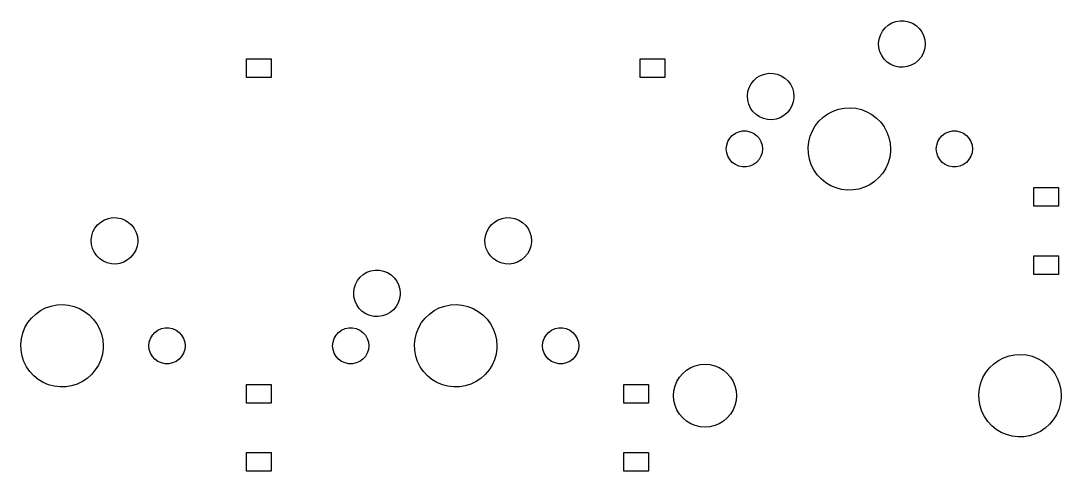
# Model space of a CAD drawing. Extents: x 30 to 427, y -149 to -23.
# Drawn here: x 376.6 to 427, y -106.1 to -84.3 of the extents above; entities that cross this region are included whole.
import ezdxf

# ---------------------------------------------------------------- set-up
doc = ezdxf.new("R2010")
doc.units = 0
doc.layers.add('BLACK', color=7, linetype='CONTINUOUS')

msp = doc.modelspace()

# ---------------------------------------------------------------- linework, layer by layer
at = {"layer": 'BLACK', "linetype": 'CONTINUOUS'}
for p, q in [((418.443, -84.6331), (418.597, -84.4974)), ((418.597, -84.4974), (418.774, -84.3921)), ((418.774, -84.3921), (418.968, -84.3208)), ((418.968, -84.3208), (419.17, -84.286)), ((419.17, -84.286), (419.376, -84.2887)), ((419.376, -84.2887), (419.578, -84.3288)), ((419.578, -84.3288), (419.769, -84.4051)), ((419.769, -84.4051), (419.944, -84.515)), ((419.944, -84.515), (420.095, -84.6547)), ((418.158, -85.1736), (418.219, -84.977)), ((418.219, -84.977), (418.315, -84.7948)), ((418.315, -84.7948), (418.443, -84.6331)), ((420.095, -84.6547), (420.218, -84.8197)), ((420.218, -84.8197), (420.309, -85.0043)), ((420.309, -85.0043), (420.365, -85.2025)), ((418.134, -85.3781), (418.158, -85.1736)), ((418.148, -85.5835), (418.134, -85.3781)), ((420.382, -85.4664), (420.353, -85.6701)), ((420.365, -85.2025), (420.384, -85.4075)), ((420.384, -85.4075), (420.382, -85.4664)), ((418.198, -85.783), (418.148, -85.5835)), ((418.284, -85.97), (418.198, -85.783)), ((418.403, -86.1381), (418.284, -85.97)), ((420.186, -86.0447), (420.054, -86.203)), ((420.286, -85.8651), (420.186, -86.0447)), ((420.353, -85.6701), (420.286, -85.8651)), ((387.544, -87.0312), (387.544, -86.1312)), ((387.544, -86.1312), (388.744, -86.1312)), ((388.744, -86.1312), (388.744, -87.0312)), ((406.594, -87.0312), (406.594, -86.1312)), ((406.594, -86.1312), (407.794, -86.1312)), ((407.794, -86.1312), (407.794, -87.0312)), ((418.551, -86.2818), (418.403, -86.1381)), ((418.722, -86.3962), (418.551, -86.2818)), ((418.911, -86.4774), (418.722, -86.3962)), ((419.112, -86.5229), (418.911, -86.4774)), ((419.318, -86.531), (419.112, -86.5229)), ((419.521, -86.5014), (419.318, -86.531)), ((419.716, -86.4352), (419.521, -86.5014)), ((419.896, -86.3346), (419.716, -86.4352)), ((420.054, -86.203), (419.896, -86.3346)), ((388.744, -87.0312), (387.544, -87.0312)), ((407.794, -87.0312), (406.594, -87.0312)), ((412.093, -87.1731), (412.247, -87.0374)), ((412.247, -87.0374), (412.424, -86.9321)), ((412.424, -86.9321), (412.618, -86.8608)), ((412.618, -86.8608), (412.82, -86.826)), ((412.82, -86.826), (413.026, -86.8287)), ((413.026, -86.8287), (413.228, -86.8688)), ((413.228, -86.8688), (413.419, -86.9451)), ((413.419, -86.9451), (413.594, -87.055)), ((413.594, -87.055), (413.745, -87.1947)), ((411.808, -87.7136), (411.869, -87.517)), ((411.869, -87.517), (411.965, -87.3348)), ((411.965, -87.3348), (412.093, -87.1731)), ((413.745, -87.1947), (413.868, -87.3597)), ((413.868, -87.3597), (413.959, -87.5443)), ((413.959, -87.5443), (414.015, -87.7425)), ((411.784, -87.9181), (411.808, -87.7136)), ((411.798, -88.1235), (411.784, -87.9181)), ((414.032, -88.0064), (414.003, -88.2101)), ((414.015, -87.7425), (414.034, -87.9475)), ((414.034, -87.9475), (414.032, -88.0064)), ((411.848, -88.323), (411.798, -88.1235)), ((411.934, -88.51), (411.848, -88.323)), ((412.053, -88.6781), (411.934, -88.51)), ((413.836, -88.5847), (413.704, -88.743)), ((413.936, -88.4051), (413.836, -88.5847)), ((414.003, -88.2101), (413.936, -88.4051)), ((415.927, -88.6576), (416.193, -88.5643)), ((416.193, -88.5643), (416.469, -88.5093)), ((416.469, -88.5093), (416.75, -88.4938)), ((416.75, -88.4938), (417.031, -88.5181)), ((417.031, -88.5181), (417.305, -88.5817)), ((417.305, -88.5817), (417.568, -88.6834)), ((412.201, -88.8218), (412.053, -88.6781)), ((412.372, -88.9362), (412.201, -88.8218)), ((412.561, -89.0174), (412.372, -88.9362)), ((412.762, -89.0629), (412.561, -89.0174)), ((412.968, -89.071), (412.762, -89.0629)), ((413.171, -89.0414), (412.968, -89.071)), ((413.366, -88.9752), (413.171, -89.0414)), ((413.546, -88.8746), (413.366, -88.9752)), ((413.704, -88.743), (413.546, -88.8746)), ((415.244, -89.1456), (415.448, -88.9512)), ((415.448, -88.9512), (415.677, -88.7874)), ((415.677, -88.7874), (415.927, -88.6576)), ((417.568, -88.6834), (417.813, -88.821)), ((417.813, -88.821), (418.037, -88.9919)), ((418.037, -88.9919), (418.235, -89.1926)), ((414.928, -89.6103), (415.07, -89.3668)), ((415.07, -89.3668), (415.244, -89.1456)), ((418.235, -89.1926), (418.402, -89.4191)), ((418.402, -89.4191), (418.536, -89.667)), ((410.839, -90.1316), (410.931, -89.9732)), ((410.931, -89.9732), (411.053, -89.8372)), ((411.053, -89.8372), (411.201, -89.7297)), ((411.201, -89.7297), (411.368, -89.6553)), ((411.368, -89.6553), (411.547, -89.6173)), ((411.547, -89.6173), (411.73, -89.6173)), ((411.73, -89.6173), (411.909, -89.6553)), ((411.909, -89.6553), (412.076, -89.7297)), ((412.076, -89.7297), (412.224, -89.8372)), ((412.224, -89.8372), (412.347, -89.9732)), ((412.347, -89.9732), (412.438, -90.1316)), ((414.755, -90.1447), (414.822, -89.8714)), ((414.822, -89.8714), (414.928, -89.6103)), ((418.536, -89.667), (418.633, -89.9312)), ((418.633, -89.9312), (418.693, -90.2066)), ((420.999, -90.1316), (421.091, -89.9732)), ((421.091, -89.9732), (421.213, -89.8372)), ((421.213, -89.8372), (421.361, -89.7297)), ((421.361, -89.7297), (421.528, -89.6553)), ((421.528, -89.6553), (421.707, -89.6173)), ((421.707, -89.6173), (421.89, -89.6173)), ((421.89, -89.6173), (422.069, -89.6553)), ((422.069, -89.6553), (422.236, -89.7297)), ((422.236, -89.7297), (422.384, -89.8372)), ((422.384, -89.8372), (422.507, -89.9732)), ((422.507, -89.9732), (422.598, -90.1316)), ((410.764, -90.4875), (410.783, -90.3056)), ((410.783, -90.6694), (410.764, -90.4875)), ((410.783, -90.3056), (410.839, -90.1316)), ((412.438, -90.1316), (412.495, -90.3056)), ((412.495, -90.3056), (412.514, -90.4875)), ((412.514, -90.4875), (412.495, -90.6694)), ((414.726, -90.4249), (414.755, -90.1447)), ((414.737, -90.7063), (414.726, -90.4249)), ((418.709, -90.6127), (418.671, -90.8918)), ((418.693, -90.2066), (418.713, -90.4875)), ((418.713, -90.4875), (418.709, -90.6127)), ((420.924, -90.4875), (420.943, -90.3056)), ((420.943, -90.6694), (420.924, -90.4875)), ((420.943, -90.3056), (420.999, -90.1316)), ((422.598, -90.1316), (422.655, -90.3056)), ((422.655, -90.3056), (422.674, -90.4875)), ((422.674, -90.4875), (422.655, -90.6694)), ((410.839, -90.8434), (410.783, -90.6694)), ((410.931, -91.0018), (410.839, -90.8434)), ((411.053, -91.1378), (410.931, -91.0018)), ((412.347, -91.0018), (412.224, -91.1378)), ((412.438, -90.8434), (412.347, -91.0018)), ((412.495, -90.6694), (412.438, -90.8434)), ((414.787, -90.9834), (414.737, -90.7063)), ((414.877, -91.2505), (414.787, -90.9834)), ((418.671, -90.8918), (418.595, -91.1629)), ((420.999, -90.8434), (420.943, -90.6694)), ((421.091, -91.0018), (420.999, -90.8434)), ((421.213, -91.1378), (421.091, -91.0018)), ((422.507, -91.0018), (422.384, -91.1378)), ((422.598, -90.8434), (422.507, -91.0018)), ((422.655, -90.6694), (422.598, -90.8434)), ((411.201, -91.2453), (411.053, -91.1378)), ((411.368, -91.3197), (411.201, -91.2453)), ((411.547, -91.3577), (411.368, -91.3197)), ((411.73, -91.3577), (411.547, -91.3577)), ((411.909, -91.3197), (411.73, -91.3577)), ((412.076, -91.2453), (411.909, -91.3197)), ((412.224, -91.1378), (412.076, -91.2453)), ((415.003, -91.5025), (414.877, -91.2505)), ((415.163, -91.7342), (415.003, -91.5025)), ((418.481, -91.4205), (418.332, -91.6595)), ((418.595, -91.1629), (418.481, -91.4205)), ((421.361, -91.2453), (421.213, -91.1378)), ((421.528, -91.3197), (421.361, -91.2453)), ((421.707, -91.3577), (421.528, -91.3197)), ((421.89, -91.3577), (421.707, -91.3577)), ((422.069, -91.3197), (421.89, -91.3577)), ((422.236, -91.2453), (422.069, -91.3197)), ((422.384, -91.1378), (422.236, -91.2453)), ((415.354, -91.941), (415.163, -91.7342)), ((415.572, -92.1188), (415.354, -91.941)), ((415.814, -92.2641), (415.572, -92.1188)), ((417.941, -92.063), (417.707, -92.2195)), ((418.151, -91.8751), (417.941, -92.063)), ((418.332, -91.6595), (418.151, -91.8751)), ((416.073, -92.3739), (415.814, -92.2641)), ((416.345, -92.4461), (416.073, -92.3739)), ((416.625, -92.4792), (416.345, -92.4461)), ((416.906, -92.4726), (416.625, -92.4792)), ((417.184, -92.4263), (416.906, -92.4726)), ((417.453, -92.3414), (417.184, -92.4263)), ((417.707, -92.2195), (417.453, -92.3414)), ((425.644, -93.2562), (425.644, -92.3563)), ((425.644, -92.3563), (426.844, -92.3563)), ((426.844, -92.3563), (426.844, -93.2562)), ((426.844, -93.2562), (425.644, -93.2562)), ((380.343, -94.1581), (380.497, -94.0224)), ((380.497, -94.0224), (380.674, -93.9171)), ((380.674, -93.9171), (380.868, -93.8458)), ((380.868, -93.8458), (381.07, -93.811)), ((381.07, -93.811), (381.276, -93.8137)), ((381.276, -93.8137), (381.478, -93.8538)), ((381.478, -93.8538), (381.669, -93.9301)), ((381.669, -93.9301), (381.844, -94.04)), ((381.844, -94.04), (381.995, -94.1797)), ((399.393, -94.1581), (399.547, -94.0224)), ((399.547, -94.0224), (399.724, -93.9171)), ((399.724, -93.9171), (399.918, -93.8458)), ((399.918, -93.8458), (400.12, -93.811)), ((400.12, -93.811), (400.326, -93.8137)), ((400.326, -93.8137), (400.528, -93.8538)), ((400.528, -93.8538), (400.719, -93.9301)), ((400.719, -93.9301), (400.894, -94.04)), ((400.894, -94.04), (401.045, -94.1797)), ((380.058, -94.6986), (380.119, -94.502)), ((380.119, -94.502), (380.215, -94.3198)), ((380.215, -94.3198), (380.343, -94.1581)), ((381.995, -94.1797), (382.118, -94.3447)), ((382.118, -94.3447), (382.209, -94.5293)), ((382.209, -94.5293), (382.265, -94.7275)), ((399.108, -94.6986), (399.169, -94.502)), ((399.169, -94.502), (399.265, -94.3198)), ((399.265, -94.3198), (399.393, -94.1581)), ((401.045, -94.1797), (401.168, -94.3447)), ((401.168, -94.3447), (401.259, -94.5293)), ((401.259, -94.5293), (401.315, -94.7275)), ((380.034, -94.9031), (380.058, -94.6986)), ((380.048, -95.1085), (380.034, -94.9031)), ((380.098, -95.308), (380.048, -95.1085)), ((382.282, -94.9914), (382.253, -95.1951)), ((382.265, -94.7275), (382.284, -94.9325)), ((382.284, -94.9325), (382.282, -94.9914)), ((399.084, -94.9031), (399.108, -94.6986)), ((399.098, -95.1085), (399.084, -94.9031)), ((399.148, -95.308), (399.098, -95.1085)), ((401.332, -94.9914), (401.303, -95.1951)), ((401.315, -94.7275), (401.334, -94.9325)), ((401.334, -94.9325), (401.332, -94.9914)), ((380.184, -95.495), (380.098, -95.308)), ((380.303, -95.6631), (380.184, -95.495)), ((382.086, -95.5697), (381.954, -95.728)), ((382.186, -95.3901), (382.086, -95.5697)), ((382.253, -95.1951), (382.186, -95.3901)), ((399.234, -95.495), (399.148, -95.308)), ((399.353, -95.6631), (399.234, -95.495)), ((401.136, -95.5697), (401.004, -95.728)), ((401.236, -95.3901), (401.136, -95.5697)), ((401.303, -95.1951), (401.236, -95.3901)), ((380.451, -95.8068), (380.303, -95.6631)), ((380.622, -95.9212), (380.451, -95.8068)), ((380.811, -96.0024), (380.622, -95.9212)), ((381.012, -96.0479), (380.811, -96.0024)), ((381.218, -96.056), (381.012, -96.0479)), ((381.421, -96.0264), (381.218, -96.056)), ((381.616, -95.9602), (381.421, -96.0264)), ((381.796, -95.8596), (381.616, -95.9602)), ((381.954, -95.728), (381.796, -95.8596)), ((399.501, -95.8068), (399.353, -95.6631)), ((399.672, -95.9212), (399.501, -95.8068)), ((399.861, -96.0024), (399.672, -95.9212)), ((400.062, -96.0479), (399.861, -96.0024)), ((400.268, -96.056), (400.062, -96.0479)), ((400.471, -96.0264), (400.268, -96.056)), ((400.666, -95.9602), (400.471, -96.0264)), ((400.846, -95.8596), (400.666, -95.9602)), ((401.004, -95.728), (400.846, -95.8596)), ((425.644, -96.5562), (425.644, -95.6562)), ((425.644, -95.6562), (426.844, -95.6562)), ((426.844, -95.6562), (426.844, -96.5562)), ((393.043, -96.6981), (393.197, -96.5624)), ((393.197, -96.5624), (393.374, -96.4571)), ((393.374, -96.4571), (393.568, -96.3858)), ((393.568, -96.3858), (393.77, -96.351)), ((393.77, -96.351), (393.976, -96.3537)), ((393.976, -96.3537), (394.178, -96.3938)), ((394.178, -96.3938), (394.369, -96.4701)), ((394.369, -96.4701), (394.544, -96.58)), ((394.544, -96.58), (394.695, -96.7197)), ((426.844, -96.5562), (425.644, -96.5562)), ((392.758, -97.2386), (392.819, -97.042)), ((392.819, -97.042), (392.915, -96.8598)), ((392.915, -96.8598), (393.043, -96.6981)), ((394.695, -96.7197), (394.818, -96.8847)), ((394.818, -96.8847), (394.909, -97.0693)), ((394.909, -97.0693), (394.965, -97.2675)), ((392.734, -97.4431), (392.758, -97.2386)), ((392.748, -97.6485), (392.734, -97.4431)), ((392.798, -97.848), (392.748, -97.6485)), ((394.982, -97.5314), (394.953, -97.7351)), ((394.965, -97.2675), (394.984, -97.4725)), ((394.984, -97.4725), (394.982, -97.5314)), ((377.827, -98.1826), (378.093, -98.0893)), ((378.093, -98.0893), (378.369, -98.0343)), ((378.369, -98.0343), (378.65, -98.0188)), ((378.65, -98.0188), (378.931, -98.0431)), ((378.931, -98.0431), (379.205, -98.1067)), ((379.205, -98.1067), (379.468, -98.2084)), ((392.884, -98.035), (392.798, -97.848)), ((393.003, -98.2031), (392.884, -98.035)), ((394.786, -98.1097), (394.654, -98.268)), ((394.886, -97.9301), (394.786, -98.1097)), ((394.953, -97.7351), (394.886, -97.9301)), ((396.877, -98.1826), (397.143, -98.0893)), ((397.143, -98.0893), (397.419, -98.0343)), ((397.419, -98.0343), (397.7, -98.0188)), ((397.7, -98.0188), (397.981, -98.0431)), ((397.981, -98.0431), (398.255, -98.1067)), ((398.255, -98.1067), (398.518, -98.2084)), ((377.144, -98.6706), (377.348, -98.4762)), ((377.348, -98.4762), (377.577, -98.3124)), ((377.577, -98.3124), (377.827, -98.1826)), ((379.468, -98.2084), (379.713, -98.346)), ((379.713, -98.346), (379.937, -98.5169)), ((379.937, -98.5169), (380.135, -98.7176)), ((393.151, -98.3468), (393.003, -98.2031)), ((393.322, -98.4612), (393.151, -98.3468)), ((393.511, -98.5424), (393.322, -98.4612)), ((393.712, -98.5879), (393.511, -98.5424)), ((393.918, -98.596), (393.712, -98.5879)), ((394.121, -98.5664), (393.918, -98.596)), ((394.316, -98.5002), (394.121, -98.5664)), ((394.496, -98.3996), (394.316, -98.5002)), ((394.654, -98.268), (394.496, -98.3996)), ((396.194, -98.6706), (396.398, -98.4762)), ((396.398, -98.4762), (396.627, -98.3124)), ((396.627, -98.3124), (396.877, -98.1826)), ((398.518, -98.2084), (398.763, -98.346)), ((398.763, -98.346), (398.987, -98.5169)), ((398.987, -98.5169), (399.185, -98.7176)), ((376.722, -99.3964), (376.828, -99.1353)), ((376.828, -99.1353), (376.97, -98.8918)), ((376.97, -98.8918), (377.144, -98.6706)), ((380.135, -98.7176), (380.302, -98.9441)), ((380.302, -98.9441), (380.436, -99.192)), ((383.428, -99.1803), (383.607, -99.1423)), ((383.607, -99.1423), (383.79, -99.1423)), ((383.79, -99.1423), (383.969, -99.1803)), ((392.318, -99.1803), (392.497, -99.1423)), ((392.497, -99.1423), (392.68, -99.1423)), ((392.68, -99.1423), (392.859, -99.1803)), ((395.772, -99.3964), (395.878, -99.1353)), ((395.878, -99.1353), (396.02, -98.8918)), ((396.02, -98.8918), (396.194, -98.6706)), ((399.185, -98.7176), (399.352, -98.9441)), ((399.352, -98.9441), (399.486, -99.192)), ((402.478, -99.1803), (402.657, -99.1423)), ((402.657, -99.1423), (402.84, -99.1423)), ((402.84, -99.1423), (403.019, -99.1803)), ((376.626, -99.9499), (376.655, -99.6697)), ((376.655, -99.6697), (376.722, -99.3964)), ((380.436, -99.192), (380.533, -99.4562)), ((380.533, -99.4562), (380.593, -99.7316)), ((382.843, -99.8306), (382.899, -99.6566)), ((382.899, -99.6566), (382.991, -99.4982)), ((382.991, -99.4982), (383.113, -99.3622)), ((383.113, -99.3622), (383.261, -99.2547)), ((383.261, -99.2547), (383.428, -99.1803)), ((383.969, -99.1803), (384.136, -99.2547)), ((384.136, -99.2547), (384.284, -99.3622)), ((384.284, -99.3622), (384.407, -99.4982)), ((384.407, -99.4982), (384.498, -99.6566)), ((384.498, -99.6566), (384.555, -99.8306)), ((391.733, -99.8306), (391.789, -99.6566)), ((391.789, -99.6566), (391.881, -99.4982)), ((391.881, -99.4982), (392.003, -99.3622)), ((392.003, -99.3622), (392.151, -99.2547)), ((392.151, -99.2547), (392.318, -99.1803)), ((392.859, -99.1803), (393.026, -99.2547)), ((393.026, -99.2547), (393.174, -99.3622)), ((393.174, -99.3622), (393.297, -99.4982)), ((393.297, -99.4982), (393.388, -99.6566)), ((393.388, -99.6566), (393.445, -99.8306)), ((395.676, -99.9499), (395.705, -99.6697)), ((395.705, -99.6697), (395.772, -99.3964)), ((399.486, -99.192), (399.583, -99.4562)), ((399.583, -99.4562), (399.643, -99.7316)), ((401.893, -99.8306), (401.949, -99.6566)), ((401.949, -99.6566), (402.041, -99.4982)), ((402.041, -99.4982), (402.163, -99.3622)), ((402.163, -99.3622), (402.311, -99.2547)), ((402.311, -99.2547), (402.478, -99.1803)), ((403.019, -99.1803), (403.186, -99.2547)), ((403.186, -99.2547), (403.334, -99.3622)), ((403.334, -99.3622), (403.457, -99.4982)), ((403.457, -99.4982), (403.548, -99.6566)), ((403.548, -99.6566), (403.605, -99.8306)), ((376.637, -100.231), (376.626, -99.9499)), ((380.609, -100.138), (380.571, -100.417)), ((380.593, -99.7316), (380.613, -100.012)), ((380.613, -100.012), (380.609, -100.138)), ((382.824, -100.012), (382.843, -99.8306)), ((382.843, -100.194), (382.824, -100.012)), ((384.555, -99.8306), (384.574, -100.012)), ((384.574, -100.012), (384.555, -100.194)), ((391.714, -100.012), (391.733, -99.8306)), ((391.733, -100.194), (391.714, -100.012)), ((393.445, -99.8306), (393.464, -100.012)), ((393.464, -100.012), (393.445, -100.194)), ((395.687, -100.231), (395.676, -99.9499)), ((399.659, -100.138), (399.621, -100.417)), ((399.643, -99.7316), (399.663, -100.012)), ((399.663, -100.012), (399.659, -100.138)), ((401.874, -100.012), (401.893, -99.8306)), ((401.893, -100.194), (401.874, -100.012)), ((403.605, -99.8306), (403.624, -100.012)), ((403.624, -100.012), (403.605, -100.194)), ((376.687, -100.508), (376.637, -100.231)), ((376.777, -100.776), (376.687, -100.508)), ((380.571, -100.417), (380.495, -100.688)), ((382.899, -100.368), (382.843, -100.194)), ((382.991, -100.527), (382.899, -100.368)), ((383.113, -100.663), (382.991, -100.527)), ((383.261, -100.77), (383.113, -100.663)), ((384.284, -100.663), (384.136, -100.77)), ((384.407, -100.527), (384.284, -100.663)), ((384.498, -100.368), (384.407, -100.527)), ((384.555, -100.194), (384.498, -100.368)), ((391.789, -100.368), (391.733, -100.194)), ((391.881, -100.527), (391.789, -100.368)), ((392.003, -100.663), (391.881, -100.527)), ((392.151, -100.77), (392.003, -100.663)), ((393.174, -100.663), (393.026, -100.77)), ((393.297, -100.527), (393.174, -100.663)), ((393.388, -100.368), (393.297, -100.527)), ((393.445, -100.194), (393.388, -100.368)), ((395.737, -100.508), (395.687, -100.231)), ((395.827, -100.776), (395.737, -100.508)), ((399.621, -100.417), (399.545, -100.688)), ((401.949, -100.368), (401.893, -100.194)), ((402.041, -100.527), (401.949, -100.368)), ((402.163, -100.663), (402.041, -100.527)), ((402.311, -100.77), (402.163, -100.663)), ((403.334, -100.663), (403.186, -100.77)), ((403.457, -100.527), (403.334, -100.663)), ((403.548, -100.368), (403.457, -100.527)), ((403.605, -100.194), (403.548, -100.368)), ((423.932, -100.725), (424.182, -100.596)), ((424.182, -100.596), (424.448, -100.502)), ((424.448, -100.502), (424.724, -100.447)), ((424.724, -100.447), (425.005, -100.432)), ((425.005, -100.432), (425.286, -100.456)), ((425.286, -100.456), (425.56, -100.52)), ((425.56, -100.52), (425.823, -100.621)), ((425.823, -100.621), (426.068, -100.759)), ((376.903, -101.027), (376.777, -100.776)), ((377.063, -101.259), (376.903, -101.027)), ((380.232, -101.184), (380.051, -101.4)), ((380.381, -100.946), (380.232, -101.184)), ((380.495, -100.688), (380.381, -100.946)), ((383.428, -100.845), (383.261, -100.77)), ((383.607, -100.883), (383.428, -100.845)), ((383.79, -100.883), (383.607, -100.883)), ((383.969, -100.845), (383.79, -100.883)), ((384.136, -100.77), (383.969, -100.845)), ((392.318, -100.845), (392.151, -100.77)), ((392.497, -100.883), (392.318, -100.845)), ((392.68, -100.883), (392.497, -100.883)), ((392.859, -100.845), (392.68, -100.883)), ((393.026, -100.77), (392.859, -100.845)), ((395.953, -101.027), (395.827, -100.776)), ((396.113, -101.259), (395.953, -101.027)), ((399.282, -101.184), (399.101, -101.4)), ((399.431, -100.946), (399.282, -101.184)), ((399.545, -100.688), (399.431, -100.946)), ((402.478, -100.845), (402.311, -100.77)), ((402.657, -100.883), (402.478, -100.845)), ((402.84, -100.883), (402.657, -100.883)), ((403.019, -100.845), (402.84, -100.883)), ((403.186, -100.77), (403.019, -100.845)), ((408.838, -101.193), (409.042, -101.068)), ((409.042, -101.068), (409.263, -100.976)), ((409.263, -100.976), (409.495, -100.92)), ((409.495, -100.92), (409.734, -100.901)), ((409.734, -100.901), (409.972, -100.92)), ((409.972, -100.92), (410.205, -100.976)), ((410.205, -100.976), (410.426, -101.068)), ((410.426, -101.068), (410.63, -101.193)), ((423.325, -101.305), (423.499, -101.084)), ((423.499, -101.084), (423.703, -100.889)), ((423.703, -100.889), (423.932, -100.725)), ((426.068, -100.759), (426.292, -100.93)), ((426.292, -100.93), (426.49, -101.131)), ((426.49, -101.131), (426.657, -101.357)), ((377.254, -101.466), (377.063, -101.259)), ((377.472, -101.644), (377.254, -101.466)), ((377.714, -101.789), (377.472, -101.644)), ((379.841, -101.588), (379.607, -101.744)), ((380.051, -101.4), (379.841, -101.588)), ((396.304, -101.466), (396.113, -101.259)), ((396.522, -101.644), (396.304, -101.466)), ((396.764, -101.789), (396.522, -101.644)), ((398.891, -101.588), (398.657, -101.744)), ((399.101, -101.4), (398.891, -101.588)), ((408.376, -101.734), (408.501, -101.53)), ((408.501, -101.53), (408.656, -101.348)), ((408.656, -101.348), (408.838, -101.193)), ((410.63, -101.193), (410.811, -101.348)), ((410.811, -101.348), (410.967, -101.53)), ((410.967, -101.53), (411.092, -101.734)), ((423.077, -101.809), (423.183, -101.548)), ((423.183, -101.548), (423.325, -101.305)), ((426.657, -101.357), (426.791, -101.605)), ((426.791, -101.605), (426.888, -101.869)), ((377.973, -101.899), (377.714, -101.789)), ((378.245, -101.971), (377.973, -101.899)), ((378.525, -102.004), (378.245, -101.971)), ((378.806, -101.998), (378.525, -102.004)), ((379.084, -101.951), (378.806, -101.998)), ((379.353, -101.866), (379.084, -101.951)), ((379.607, -101.744), (379.353, -101.866)), ((387.544, -102.781), (387.544, -101.881)), ((387.544, -101.881), (388.744, -101.881)), ((388.744, -101.881), (388.744, -102.781)), ((397.023, -101.899), (396.764, -101.789)), ((397.295, -101.971), (397.023, -101.899)), ((397.575, -102.004), (397.295, -101.971)), ((397.856, -101.998), (397.575, -102.004)), ((398.134, -101.951), (397.856, -101.998)), ((398.403, -101.866), (398.134, -101.951)), ((398.657, -101.744), (398.403, -101.866)), ((405.8, -102.781), (405.8, -101.881)), ((405.8, -101.881), (407, -101.881)), ((407, -101.881), (407, -102.781)), ((408.21, -102.425), (408.229, -102.187)), ((408.229, -102.187), (408.284, -101.955)), ((408.284, -101.955), (408.376, -101.734)), ((411.092, -101.734), (411.183, -101.955)), ((411.183, -101.955), (411.239, -102.187)), ((411.239, -102.187), (411.258, -102.425)), ((422.981, -102.363), (423.01, -102.083)), ((423.01, -102.083), (423.077, -101.809)), ((426.888, -101.869), (426.948, -102.145)), ((426.948, -102.145), (426.968, -102.425)), ((408.229, -102.664), (408.21, -102.425)), ((408.284, -102.896), (408.229, -102.664)), ((411.239, -102.664), (411.183, -102.896)), ((411.258, -102.425), (411.239, -102.664)), ((422.992, -102.644), (422.981, -102.363)), ((423.042, -102.921), (422.992, -102.644)), ((426.964, -102.551), (426.926, -102.83)), ((426.968, -102.425), (426.964, -102.551)), ((388.744, -102.781), (387.544, -102.781)), ((407, -102.781), (405.8, -102.781)), ((408.376, -103.117), (408.284, -102.896)), ((408.501, -103.321), (408.376, -103.117)), ((411.092, -103.117), (410.967, -103.321)), ((411.183, -102.896), (411.092, -103.117)), ((423.132, -103.189), (423.042, -102.921)), ((423.258, -103.44), (423.132, -103.189)), ((426.85, -103.101), (426.736, -103.359)), ((426.926, -102.83), (426.85, -103.101)), ((408.656, -103.503), (408.501, -103.321)), ((408.838, -103.658), (408.656, -103.503)), ((409.042, -103.783), (408.838, -103.658)), ((410.63, -103.658), (410.426, -103.783)), ((410.811, -103.503), (410.63, -103.658)), ((410.967, -103.321), (410.811, -103.503)), ((423.418, -103.672), (423.258, -103.44)), ((423.609, -103.879), (423.418, -103.672)), ((426.587, -103.597), (426.406, -103.813)), ((426.736, -103.359), (426.587, -103.597)), ((409.263, -103.875), (409.042, -103.783)), ((409.495, -103.931), (409.263, -103.875)), ((409.734, -103.95), (409.495, -103.931)), ((409.972, -103.931), (409.734, -103.95)), ((410.205, -103.875), (409.972, -103.931)), ((410.426, -103.783), (410.205, -103.875)), ((423.827, -104.057), (423.609, -103.879)), ((424.069, -104.202), (423.827, -104.057)), ((424.328, -104.312), (424.069, -104.202)), ((425.962, -104.157), (425.708, -104.279)), ((426.196, -104.001), (425.962, -104.157)), ((426.406, -103.813), (426.196, -104.001)), ((424.6, -104.384), (424.328, -104.312)), ((424.88, -104.417), (424.6, -104.384)), ((425.161, -104.411), (424.88, -104.417)), ((425.439, -104.364), (425.161, -104.411)), ((425.708, -104.279), (425.439, -104.364)), ((387.544, -106.081), (387.544, -105.181)), ((387.544, -105.181), (388.744, -105.181)), ((388.744, -105.181), (388.744, -106.081)), ((405.8, -106.081), (405.8, -105.181)), ((405.8, -105.181), (407, -105.181)), ((407, -105.181), (407, -106.081)), ((388.744, -106.081), (387.544, -106.081)), ((407, -106.081), (405.8, -106.081))]:
    msp.add_line(p, q, dxfattribs=at)

doc.saveas('drawing.dxf')
